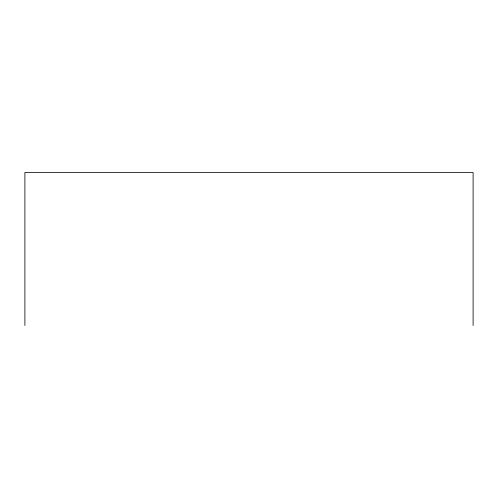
<?xml version="1.0" encoding="UTF-8"?>
<svg xmlns="http://www.w3.org/2000/svg" width="498" height="498" viewBox="0 0 498 498"><rect width="100%" height="100%" fill="white"/><g stroke="black" fill="none" stroke-linecap="round" stroke-linejoin="round"><path stroke-width="0.75" d="M473.1 325.511L473.1 172.489L24.9 172.489L24.9 325.511"/></g></svg>
